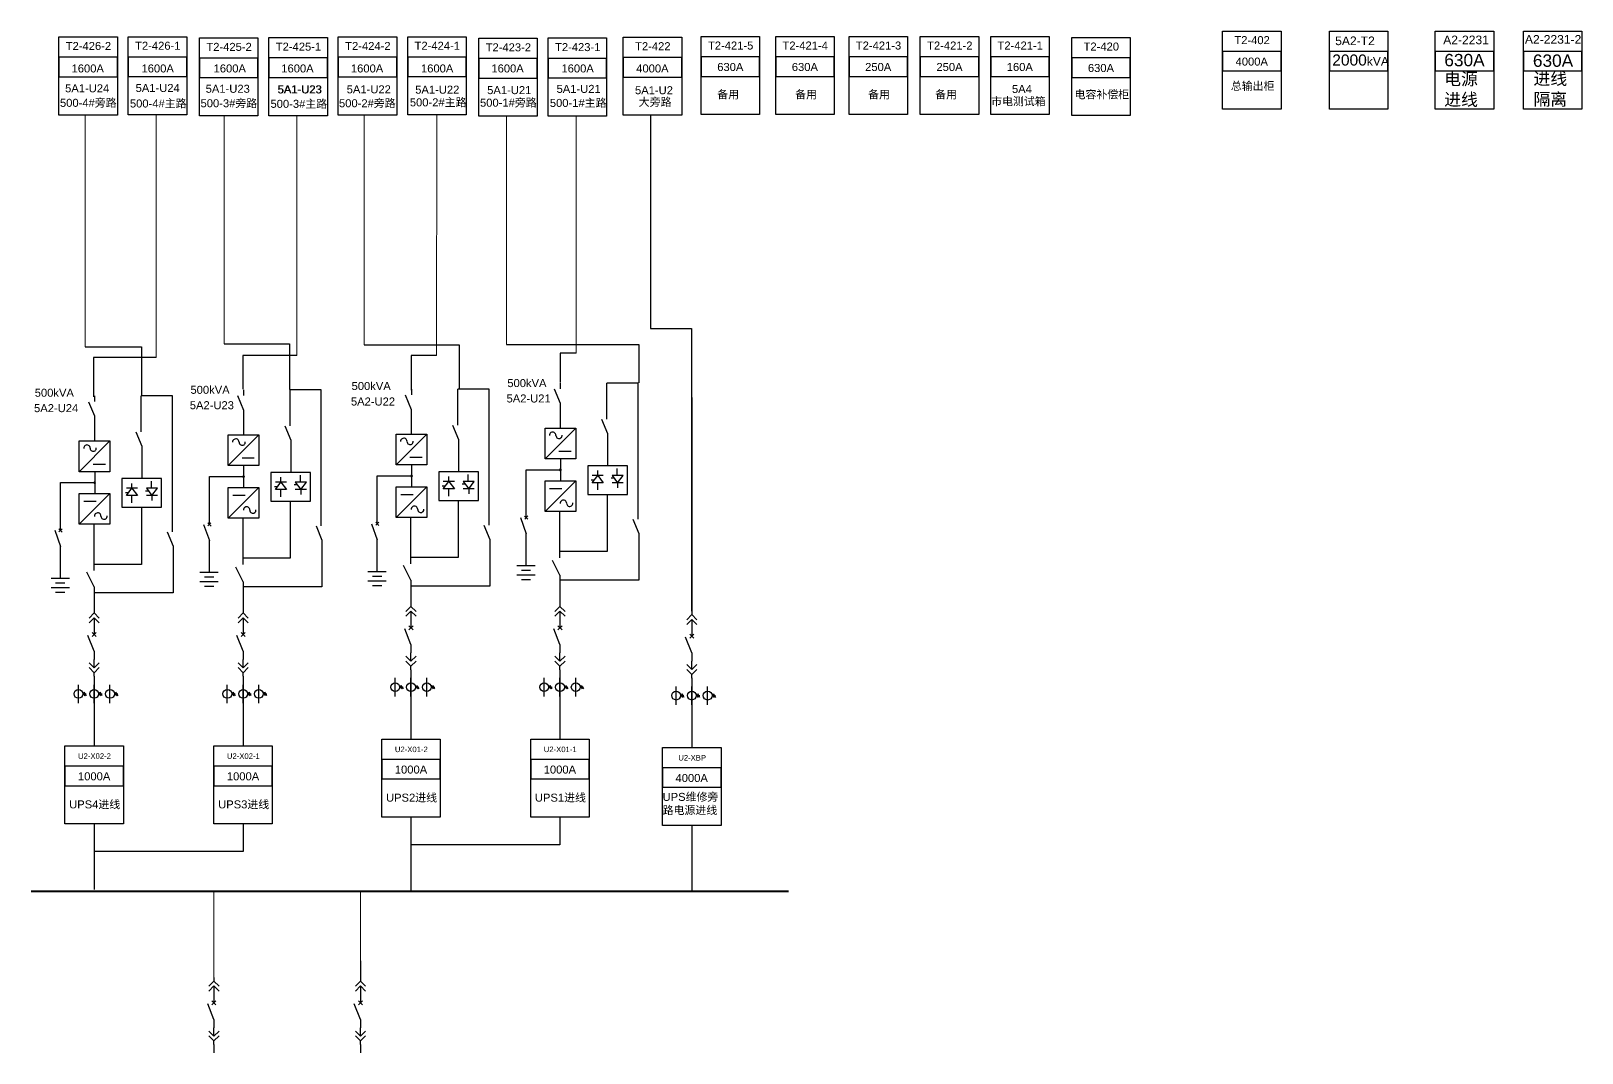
# Model space of a CAD drawing. Header units: millimetres. Extents: x -3460 to -460, y 6070 to 9130.
# Drawn here: x -2091.5 to -1953.3, y 6316.6 to 6407.6 of the extents above; entities that cross this region are included whole.
import ezdxf
from ezdxf.enums import TextEntityAlignment as Align

# ---------------------------------------------------------------- set-up
doc = ezdxf.new("R2010")
doc.units = ezdxf.units.MM
doc.header["$LTSCALE"] = 1000
doc.header["$MEASUREMENT"] = 0
doc.styles.get("Standard").update_dxf_attribs({"font": 'arial.ttf'})

# ---------------------------------------------------------------- blocks, each defined once
blk = doc.blocks.new('DYDQAA03')
at = {"color": 0}
for points in [[(0, 0), (0, -1.5)], [(-2.12, -3.62), (0, -1.5)], [(-2.12, -5.62), (0, -3.5)], [(2.12, -3.62), (0, -1.5)], [(2.12, -5.62), (0, -3.5)], [(0, -3.5), (0, -7)]]:
    blk.add_lwpolyline(points, dxfattribs=at)
blk = doc.blocks.new('DYDQAA09')
at = {"color": 0}
blk.add_lwpolyline([(0, 0), (0, -3.5)], dxfattribs=at)
blk.add_lwpolyline([(0, 0), (0, -3.5)], dxfattribs=at)
blk.add_lwpolyline([(0, 0), (0, -3.5)], dxfattribs=at)
blk.add_lwpolyline([(0, 0), (0, -3.5)], dxfattribs=at)
blk.add_lwpolyline([(0, 0), (0, -3.5)], dxfattribs=at)
blk.add_lwpolyline([(0, 0), (0, -3.5)], dxfattribs=at)
blk.add_lwpolyline([(0, 0), (0, -3.5)], dxfattribs=at)
blk.add_lwpolyline([(0, 0), (0, -3.5)], dxfattribs=at)
blk.add_lwpolyline([(0, 0), (0, -3.5)], dxfattribs=at)
blk = doc.blocks.new('DYDQ0201')
at = {"color": 0}
for points in [[(0.86, -0.86), (-0.86, 0.86)], [(-0.86, -0.86), (0.86, 0.86)], [(0, -7), (-2.61, -0.37)]]:
    blk.add_lwpolyline(points, dxfattribs=at)
blk = doc.blocks.new('DYDQAA04')
at = {"color": 0}
for points in [[(0, -3.5), (0, 0)], [(-2.12, -1.38), (0, -3.5)], [(-2.12, -3.38), (0, -5.5)], [(2.12, -1.38), (0, -3.5)], [(2.12, -3.38), (0, -5.5)], [(0, -7), (0, -5.5)]]:
    blk.add_lwpolyline(points, dxfattribs=at)
blk = doc.blocks.new('A$C03DD39B5')
for p, q in [((417, 475), (283, 392)), ((417, 422), (283, 339)), ((350, 333), (350, 467))]:
    blk.add_line(p, q)
blk.add_lwpolyline([(700, 167), (0, 167)])
blk.add_circle((350, 167), 167)
blk = doc.blocks.new('DYDQAA05')
at = {"color": 0}
blk.add_lwpolyline([(0, 0), (0, -7)], dxfattribs=at)

msp = doc.modelspace()

# ---------------------------------------------------------------- linework, layer by layer
at = {"color": 73, "lineweight": 13, "ltscale": 0.02468, "true_color": 0x92d050}
for p, q in [((-2086.65, 6379.44, 7629.92), (-2086.65, 6400.08, 120.78)), ((-2074.28, 6379.7, 7629.92), (-2074.28, 6400.01, 120.78)), ((-2061.81, 6379.62, 7629.92), (-2061.81, 6400.08, 120.78)), ((-2049.14, 6379.65, 7629.92), (-2049.14, 6399.97, 120.78))]:
    msp.add_line(p, q, dxfattribs=at)
at = {"color": 6, "lineweight": 13, "ltscale": 0.02468, "true_color": 0xff00ff}
for p, q in [((-2080.34, 6378.48, 7629.92), (-2080.34, 6400.1, 812.42)), ((-2067.8, 6378.68, 7629.92), (-2067.8, 6400.02, 812.42)), ((-2055.36, 6378.67, 7629.92), (-2055.33, 6400.1, 812.42)), ((-2042.93, 6378.86, 7629.92), (-2042.93, 6399.98, 812.42))]:
    msp.add_line(p, q, dxfattribs=at)
at = {"color": 5, "lineweight": 30}
for p, q in [((-2036.31, 6400.07, 7629.92), (-2036.31, 6381.07, 7629.92)), ((-2036.31, 6381.07, 7629.92), (-2032.65, 6381.07, 7629.92)), ((-2032.65, 6381.07, 7629.92), (-2032.65, 6374.71, 7629.92))]:
    msp.add_line(p, q, dxfattribs=at)
at = {"color": 3}
for p, q in [((-2086.65, 6379.44, 7629.92), (-2081.64, 6379.44, 7629.92)), ((-2081.64, 6379.44, 7629.92), (-2081.64, 6375.13, 7629.92)), ((-2074.28, 6379.7, 7629.92), (-2068.47, 6379.7, 7629.92)), ((-2068.47, 6379.7, 7629.92), (-2068.47, 6375.65, 7629.92)), ((-2061.81, 6379.62, 7629.92), (-2053.35, 6379.62, 7629.92)), ((-2053.35, 6379.62, 7629.92), (-2053.35, 6375.63, 7629.92)), ((-2049.14, 6379.65, 7629.92), (-2037.34, 6379.65, 7629.92)), ((-2037.34, 6379.65, 7629.92), (-2037.34, 6376.23, 7629.92)), ((-2037.41, 6364.09, -704.02), (-2037.41, 6376.21, -704.02)), ((-2078.89, 6362.95, -704.02), (-2078.89, 6375.08, -704.02)), ((-2065.63, 6363.49, -704.02), (-2065.63, 6375.62, -704.02)), ((-2050.68, 6363.55, -704.02), (-2050.68, 6375.68, -704.02)), ((-2081.65, 6365.15, -704.02), (-2081.65, 6361.69, -704.02)), ((-2068.39, 6365.69, -704.02), (-2068.39, 6362.23, -704.02)), ((-2060.65, 6363.69, -704.02), (-2060.65, 6365.15, -704.02)), ((-2053.43, 6365.75, -704.02), (-2053.43, 6362.29, -704.02)), ((-2047.38, 6364.23, -704.02), (-2047.38, 6365.69, -704.02)), ((-2040.17, 6366.28, -704.02), (-2040.17, 6362.82, -704.02)), ((-2088.87, 6363.1, -704.02), (-2088.87, 6364.56, -704.02)), ((-2075.44, 6363.48, -704.02), (-2075.74, 6363.77, -704.02)), ((-2075.46, 6363.78, -704.02), (-2075.73, 6363.5, -704.02)), ((-2075.6, 6363.63, -704.02), (-2075.6, 6365.09, -704.02)), ((-2072.59, 6360.06, -704.02), (-2072.59, 6364.18, -704.02)), ((-2060.49, 6363.54, -704.02), (-2060.78, 6363.83, -704.02)), ((-2060.51, 6363.84, -704.02), (-2060.77, 6363.56, -704.02)), ((-2057.64, 6360.12, -704.02), (-2057.64, 6364.24, -704.02)), ((-2047.89, 6364.23, -704.02), (-2047.38, 6362.8, -704.02)), ((-2047.22, 6364.08, -704.02), (-2047.52, 6364.36, -704.02)), ((-2047.24, 6364.38, -704.02), (-2047.51, 6364.1, -704.02)), ((-2044.37, 6360.66, -704.02), (-2044.37, 6364.77, -704.02)), ((-2037.88, 6364.1, -704.02), (-2037.35, 6362.82, -704.02)), ((-2089.37, 6363.1, -704.02), (-2088.87, 6361.66, -704.02)), ((-2088.71, 6362.94, -704.02), (-2089, 6363.23, -704.02)), ((-2088.72, 6363.24, -704.02), (-2088.99, 6362.97, -704.02)), ((-2085.86, 6359.52, -704.02), (-2085.86, 6363.64, -704.02)), ((-2079.36, 6362.97, -704.02), (-2078.83, 6361.69, -704.02)), ((-2076.11, 6363.63, -704.02), (-2075.6, 6362.2, -704.02)), ((-2066.1, 6363.5, -704.02), (-2065.57, 6362.23, -704.02)), ((-2061.15, 6363.69, -704.02), (-2060.65, 6362.26, -704.02)), ((-2051.15, 6363.56, -704.02), (-2050.61, 6362.29, -704.02)), ((-2047.38, 6359.93, -704.02), (-2047.38, 6362.8, -704.02)), ((-2037.35, 6362.82, -704.02), (-2037.35, 6358.67, -704.02)), ((-2088.87, 6358.8, -704.02), (-2088.87, 6361.66, -704.02)), ((-2078.83, 6361.69, -704.02), (-2078.83, 6357.53, -704.02)), ((-2075.6, 6359.33, -704.02), (-2075.6, 6362.2, -704.02)), ((-2065.57, 6362.23, -704.02), (-2065.57, 6358.07, -704.02)), ((-2060.65, 6359.39, -704.02), (-2060.65, 6362.26, -704.02)), ((-2050.61, 6362.29, -704.02), (-2050.61, 6358.13, -704.02)), ((-2072.59, 6358.5, -704.02), (-2073.25, 6359.81, -704.02)), ((-2057.64, 6358.67, -704.02), (-2058.3, 6359.98, -704.02)), ((-2044.37, 6359.1, -704.02), (-2045.04, 6360.41, -704.02)), ((-2085.86, 6358.07, -704.02), (-2086.52, 6359.38, -704.02)), ((-2072.59, 6358.5, -704.02), (-2072.59, 6356.06, -704.02)), ((-2057.64, 6358.67, -704.02), (-2057.64, 6356.65, -704.02)), ((-2044.37, 6359.1, -704.02), (-2044.37, 6356.65, -704.02)), ((-2037.35, 6358.67, -704.02), (-2044.37, 6358.67, -704.02)), ((-2085.86, 6358.07, -704.02), (-2085.86, 6356.06, -704.02)), ((-2078.83, 6357.53, -704.02), (-2085.86, 6357.53, -704.02)), ((-2065.57, 6358.07, -704.02), (-2072.59, 6358.07, -704.02)), ((-2050.61, 6358.13, -704.02), (-2057.64, 6358.13, -704.02))]:
    msp.add_line(p, q, dxfattribs=at)
at = {"color": 6}
for p, q in [((-2080.34, 6378.48, 7629.92), (-2085.91, 6378.48, 7629.92)), ((-2085.91, 6378.48, 7629.92), (-2085.91, 6375, 7629.92)), ((-2067.8, 6378.68, 7629.92), (-2072.62, 6378.68, 7629.92)), ((-2072.62, 6378.68, 7629.92), (-2072.62, 6375.67, 7629.92)), ((-2055.36, 6378.67, 7629.92), (-2057.61, 6378.67, 7629.92)), ((-2057.61, 6378.67, 7629.92), (-2057.61, 6375.58, 7629.92)), ((-2042.93, 6378.86, 7629.92), (-2044.36, 6378.86, 7629.92)), ((-2044.36, 6378.86, 7629.92), (-2044.36, 6376.27, 7629.92))]:
    msp.add_line(p, q, dxfattribs=at)
at = {"color": 3, "lineweight": -2}
for p, q in [((-2044.32, 6375.69, -704.02), (-2044.32, 6376.21, -704.02)), ((-2037.41, 6376.21, -704.02), (-2040.2, 6376.21, -704.02)), ((-2040.2, 6372.99, -704.02), (-2040.2, 6376.21, -704.02)), ((-2037.41, 6376.21, -704.02), (-2040.2, 6376.21, -704.02)), ((-2085.8, 6374.56, -704.02), (-2085.8, 6375.08, -704.02)), ((-2078.89, 6375.08, -704.02), (-2081.68, 6375.08, -704.02)), ((-2081.68, 6371.86, -704.02), (-2081.68, 6375.08, -704.02)), ((-2078.89, 6375.08, -704.02), (-2081.68, 6375.08, -704.02)), ((-2073.1, 6375.09, -704.02), (-2072.57, 6373.81, -704.02)), ((-2072.53, 6375.09, -704.02), (-2072.53, 6375.62, -704.02)), ((-2065.63, 6375.62, -704.02), (-2068.41, 6375.62, -704.02)), ((-2068.41, 6372.4, -704.02), (-2068.41, 6375.62, -704.02)), ((-2065.63, 6375.62, -704.02), (-2068.41, 6375.62, -704.02)), ((-2058.15, 6375.15, -704.02), (-2057.62, 6373.87, -704.02)), ((-2057.58, 6375.15, -704.02), (-2057.58, 6375.68, -704.02)), ((-2050.68, 6375.68, -704.02), (-2053.46, 6375.68, -704.02)), ((-2053.46, 6372.46, -704.02), (-2053.46, 6375.68, -704.02)), ((-2050.68, 6375.68, -704.02), (-2053.46, 6375.68, -704.02)), ((-2044.88, 6375.69, -704.02), (-2044.35, 6374.41, -704.02)), ((-2086.37, 6374.55, -704.02), (-2085.83, 6373.28, -704.02)), ((-2072.57, 6373.81, -704.02), (-2072.57, 6371.63, -704.02)), ((-2057.62, 6373.87, -704.02), (-2057.62, 6371.69, -704.02)), ((-2044.35, 6374.41, -704.02), (-2044.35, 6372.23, -704.02)), ((-2085.83, 6373.28, -704.02), (-2085.83, 6371.09, -704.02)), ((-2068.88, 6372.41, -704.02), (-2068.35, 6371.13, -704.02)), ((-2053.93, 6372.47, -704.02), (-2053.4, 6371.19, -704.02)), ((-2042.97, 6372.19, -704.02), (-2045.7, 6369.46, -704.02)), ((-2045.7, 6372.19, -704.02), (-2042.97, 6372.19, -704.02)), ((-2045.7, 6369.46, -704.02), (-2045.7, 6372.19, -704.02)), ((-2042.97, 6372.19, -704.02), (-2042.97, 6369.46, -704.02)), ((-2040.67, 6373.01, -704.02), (-2040.13, 6371.73, -704.02)), ((-2084.45, 6371.06, -704.02), (-2087.18, 6368.32, -704.02)), ((-2087.18, 6371.06, -704.02), (-2084.45, 6371.06, -704.02)), ((-2087.18, 6368.32, -704.02), (-2087.18, 6371.06, -704.02)), ((-2084.45, 6371.06, -704.02), (-2084.45, 6368.32, -704.02)), ((-2082.15, 6371.87, -704.02), (-2081.61, 6370.6, -704.02)), ((-2071.19, 6371.59, -704.02), (-2073.92, 6368.86, -704.02)), ((-2073.92, 6371.59, -704.02), (-2071.19, 6371.59, -704.02)), ((-2073.92, 6368.86, -704.02), (-2073.92, 6371.59, -704.02)), ((-2071.19, 6371.59, -704.02), (-2071.19, 6368.86, -704.02)), ((-2068.35, 6371.13, -704.02), (-2068.35, 6368.25, -704.02)), ((-2056.23, 6371.65, -704.02), (-2058.96, 6368.92, -704.02)), ((-2058.96, 6371.65, -704.02), (-2056.23, 6371.65, -704.02)), ((-2058.96, 6368.92, -704.02), (-2058.96, 6371.65, -704.02)), ((-2056.23, 6371.65, -704.02), (-2056.23, 6368.92, -704.02)), ((-2053.4, 6371.19, -704.02), (-2053.4, 6368.31, -704.02)), ((-2040.13, 6371.73, -704.02), (-2040.13, 6368.85, -704.02)), ((-2081.61, 6370.6, -704.02), (-2081.61, 6367.72, -704.02)), ((-2072.69, 6369.54, -704.02), (-2071.6, 6369.54, -704.02)), ((-2057.73, 6369.6, -704.02), (-2056.64, 6369.6, -704.02)), ((-2042.97, 6369.46, -704.02), (-2045.7, 6369.46, -704.02)), ((-2044.47, 6370.14, -704.02), (-2043.38, 6370.14, -704.02)), ((-2044.33, 6369.47, -704.02), (-2044.33, 6367.54, -704.02)), ((-2084.45, 6368.32, -704.02), (-2087.18, 6368.32, -704.02)), ((-2085.95, 6369, -704.02), (-2084.86, 6369, -704.02)), ((-2085.81, 6368.34, -704.02), (-2085.81, 6366.41, -704.02)), ((-2075.6, 6367.89, -704.02), (-2072.55, 6367.89, -704.02)), ((-2075.6, 6365.09, -704.02), (-2075.6, 6367.89, -704.02)), ((-2071.19, 6368.86, -704.02), (-2073.92, 6368.86, -704.02)), ((-2072.55, 6368.87, -704.02), (-2072.55, 6366.95, -704.02)), ((-2068.35, 6368.25, -704.02), (-2070.12, 6368.25, -704.02)), ((-2070.12, 6368.25, -704.02), (-2070.12, 6365.69, -704.02)), ((-2066.59, 6368.25, -704.02), (-2068.35, 6368.25, -704.02)), ((-2067.49, 6367.4, -704.02), (-2067.49, 6368.01, -704.02)), ((-2066.59, 6365.69, -704.02), (-2066.59, 6368.25, -704.02)), ((-2060.65, 6367.95, -704.02), (-2057.59, 6367.95, -704.02)), ((-2060.65, 6365.15, -704.02), (-2060.65, 6367.95, -704.02)), ((-2060.65, 6365.15, -704.02), (-2060.65, 6367.92, -704.02)), ((-2056.23, 6368.92, -704.02), (-2058.96, 6368.92, -704.02)), ((-2057.59, 6368.93, -704.02), (-2057.59, 6367.01, -704.02)), ((-2053.4, 6368.31, -704.02), (-2055.16, 6368.31, -704.02)), ((-2055.16, 6368.31, -704.02), (-2055.16, 6365.75, -704.02)), ((-2054.27, 6367.44, -704.02), (-2054.27, 6367.88, -704.02)), ((-2051.63, 6368.31, -704.02), (-2053.4, 6368.31, -704.02)), ((-2052.54, 6367.46, -704.02), (-2052.54, 6368.07, -704.02)), ((-2051.63, 6365.75, -704.02), (-2051.63, 6368.31, -704.02)), ((-2047.38, 6368.49, -704.02), (-2044.33, 6368.49, -704.02)), ((-2047.38, 6365.69, -704.02), (-2047.38, 6368.49, -704.02)), ((-2047.38, 6365.69, -704.02), (-2047.38, 6368.46, -704.02)), ((-2040.13, 6368.85, -704.02), (-2041.9, 6368.85, -704.02)), ((-2041.9, 6368.85, -704.02), (-2041.9, 6366.28, -704.02)), ((-2040.51, 6367.98, -704.02), (-2041.5, 6367.98, -704.02)), ((-2041.5, 6367.32, -704.02), (-2041, 6367.98, -704.02)), ((-2041, 6367.98, -704.02), (-2041, 6368.42, -704.02)), ((-2041, 6367.98, -704.02), (-2040.51, 6367.32, -704.02)), ((-2038.37, 6368.85, -704.02), (-2040.13, 6368.85, -704.02)), ((-2038.75, 6367.98, -704.02), (-2039.73, 6367.98, -704.02)), ((-2039.73, 6367.98, -704.02), (-2039.24, 6367.32, -704.02)), ((-2039.28, 6367.99, -704.02), (-2039.28, 6368.61, -704.02)), ((-2039.24, 6367.32, -704.02), (-2038.75, 6367.98, -704.02)), ((-2038.37, 6366.28, -704.02), (-2038.37, 6368.85, -704.02)), ((-2088.87, 6367.35, -704.02), (-2085.81, 6367.35, -704.02)), ((-2088.87, 6364.56, -704.02), (-2088.87, 6367.35, -704.02)), ((-2088.87, 6364.56, -704.02), (-2088.87, 6367.32, -704.02)), ((-2081.61, 6367.72, -704.02), (-2083.38, 6367.72, -704.02)), ((-2083.38, 6367.72, -704.02), (-2083.38, 6365.15, -704.02)), ((-2081.99, 6366.84, -704.02), (-2082.98, 6366.84, -704.02)), ((-2082.98, 6366.19, -704.02), (-2082.49, 6366.84, -704.02)), ((-2082.49, 6366.85, -704.02), (-2082.49, 6367.28, -704.02)), ((-2082.49, 6366.84, -704.02), (-2081.99, 6366.19, -704.02)), ((-2079.85, 6367.72, -704.02), (-2081.61, 6367.72, -704.02)), ((-2081.04, 6366.6, -704.02), (-2081.3, 6366.6, -704.02)), ((-2080.23, 6366.84, -704.02), (-2081.21, 6366.84, -704.02)), ((-2081.21, 6366.84, -704.02), (-2080.72, 6366.19, -704.02)), ((-2080.76, 6366.86, -704.02), (-2080.76, 6367.47, -704.02)), ((-2080.72, 6366.19, -704.02), (-2080.23, 6366.84, -704.02)), ((-2079.85, 6365.15, -704.02), (-2079.85, 6367.72, -704.02)), ((-2075.6, 6365.09, -704.02), (-2075.6, 6367.86, -704.02)), ((-2073.92, 6366.91, -704.02), (-2071.19, 6366.91, -704.02)), ((-2071.19, 6366.91, -704.02), (-2073.92, 6364.18, -704.02)), ((-2073.92, 6364.18, -704.02), (-2073.92, 6366.91, -704.02)), ((-2071.19, 6366.91, -704.02), (-2071.19, 6364.18, -704.02)), ((-2069.54, 6366.97, -704.02), (-2069.8, 6366.97, -704.02)), ((-2068.73, 6367.38, -704.02), (-2069.72, 6367.38, -704.02)), ((-2069.72, 6366.72, -704.02), (-2069.22, 6367.38, -704.02)), ((-2068.73, 6366.72, -704.02), (-2069.72, 6366.72, -704.02)), ((-2069.26, 6366.71, -704.02), (-2069.26, 6366.09, -704.02)), ((-2069.22, 6367.38, -704.02), (-2069.22, 6367.82, -704.02)), ((-2069.22, 6367.38, -704.02), (-2068.73, 6366.72, -704.02)), ((-2067.78, 6367.14, -704.02), (-2068.04, 6367.14, -704.02)), ((-2066.96, 6367.38, -704.02), (-2067.95, 6367.38, -704.02)), ((-2067.95, 6367.38, -704.02), (-2067.46, 6366.72, -704.02)), ((-2066.96, 6366.72, -704.02), (-2067.95, 6366.72, -704.02)), ((-2067.46, 6366.72, -704.02), (-2066.96, 6367.38, -704.02)), ((-2067.46, 6366.72, -704.02), (-2067.46, 6366.28, -704.02)), ((-2058.96, 6366.97, -704.02), (-2056.23, 6366.97, -704.02)), ((-2056.23, 6366.97, -704.02), (-2058.96, 6364.24, -704.02)), ((-2058.96, 6364.24, -704.02), (-2058.96, 6366.97, -704.02)), ((-2056.23, 6366.97, -704.02), (-2056.23, 6364.24, -704.02)), ((-2054.59, 6367.03, -704.02), (-2054.85, 6367.03, -704.02)), ((-2053.77, 6367.44, -704.02), (-2054.76, 6367.44, -704.02)), ((-2054.76, 6366.78, -704.02), (-2054.27, 6367.44, -704.02)), ((-2053.77, 6366.78, -704.02), (-2054.76, 6366.78, -704.02)), ((-2054.3, 6366.77, -704.02), (-2054.3, 6366.15, -704.02)), ((-2054.27, 6367.44, -704.02), (-2053.77, 6366.78, -704.02)), ((-2052.82, 6367.2, -704.02), (-2053.08, 6367.2, -704.02)), ((-2052.01, 6367.44, -704.02), (-2052.99, 6367.44, -704.02)), ((-2052.99, 6367.44, -704.02), (-2052.5, 6366.78, -704.02)), ((-2052.01, 6366.78, -704.02), (-2052.99, 6366.78, -704.02)), ((-2052.5, 6366.78, -704.02), (-2052.01, 6367.44, -704.02)), ((-2052.5, 6366.78, -704.02), (-2052.5, 6366.34, -704.02)), ((-2045.7, 6367.51, -704.02), (-2042.97, 6367.51, -704.02)), ((-2042.97, 6367.51, -704.02), (-2045.7, 6364.77, -704.02)), ((-2045.7, 6364.77, -704.02), (-2045.7, 6367.51, -704.02)), ((-2045.29, 6366.82, -704.02), (-2044.2, 6366.82, -704.02)), ((-2042.97, 6367.51, -704.02), (-2042.97, 6364.77, -704.02)), ((-2041.32, 6367.56, -704.02), (-2041.58, 6367.56, -704.02)), ((-2040.51, 6367.32, -704.02), (-2041.5, 6367.32, -704.02)), ((-2041.04, 6367.31, -704.02), (-2041.04, 6366.69, -704.02)), ((-2039.56, 6367.74, -704.02), (-2039.82, 6367.74, -704.02)), ((-2038.75, 6367.32, -704.02), (-2039.73, 6367.32, -704.02)), ((-2039.24, 6367.32, -704.02), (-2039.24, 6366.88, -704.02)), ((-2087.18, 6366.37, -704.02), (-2084.45, 6366.37, -704.02)), ((-2084.45, 6366.37, -704.02), (-2087.18, 6363.64, -704.02)), ((-2087.18, 6363.64, -704.02), (-2087.18, 6366.37, -704.02)), ((-2086.77, 6365.69, -704.02), (-2085.68, 6365.69, -704.02)), ((-2084.45, 6366.37, -704.02), (-2084.45, 6363.64, -704.02)), ((-2083.38, 6365.15, -704.02), (-2081.61, 6365.15, -704.02)), ((-2082.8, 6366.43, -704.02), (-2083.06, 6366.43, -704.02)), ((-2081.99, 6366.19, -704.02), (-2082.98, 6366.19, -704.02)), ((-2082.52, 6366.17, -704.02), (-2082.52, 6365.56, -704.02)), ((-2081.61, 6365.15, -704.02), (-2079.85, 6365.15, -704.02)), ((-2080.23, 6366.19, -704.02), (-2081.21, 6366.19, -704.02)), ((-2080.72, 6366.18, -704.02), (-2080.72, 6365.75, -704.02)), ((-2073.51, 6366.23, -704.02), (-2072.42, 6366.23, -704.02)), ((-2070.12, 6365.69, -704.02), (-2068.35, 6365.69, -704.02)), ((-2068.35, 6365.69, -704.02), (-2066.59, 6365.69, -704.02)), ((-2058.55, 6366.29, -704.02), (-2057.46, 6366.29, -704.02)), ((-2055.16, 6365.75, -704.02), (-2053.4, 6365.75, -704.02)), ((-2053.4, 6365.75, -704.02), (-2051.63, 6365.75, -704.02)), ((-2041.9, 6366.28, -704.02), (-2040.13, 6366.28, -704.02)), ((-2040.13, 6366.28, -704.02), (-2038.37, 6366.28, -704.02)), ((-2071.19, 6364.18, -704.02), (-2073.92, 6364.18, -704.02)), ((-2056.23, 6364.24, -704.02), (-2058.96, 6364.24, -704.02)), ((-2042.97, 6364.77, -704.02), (-2045.7, 6364.77, -704.02)), ((-2084.45, 6363.64, -704.02), (-2087.18, 6363.64, -704.02))]:
    msp.add_line(p, q, dxfattribs=at)
at = {"color": 5, "lineweight": 35}
msp.add_line((-2032.63, 6374.93, -704.02), (-2032.63, 6355.91, -704.02), dxfattribs=at)
for p, q in [((-2085.86, 6349.31, 1497.21), (-2085.86, 6347.67, 1497.21)), ((-2072.59, 6349.31, 1497.21), (-2072.59, 6347.67, 1497.21)), ((-2057.64, 6349.9, 1497.21), (-2057.64, 6348.26, 1497.21)), ((-2044.37, 6349.9, 1497.21), (-2044.37, 6348.26, 1497.21)), ((-2032.63, 6349.16, 1497.21), (-2032.63, 6347.52, 1497.21)), ((-2085.86, 6347.67, 3698.43), (-2085.86, 6343.92, 1370.91)), ((-2072.59, 6347.67, 3698.43), (-2072.59, 6343.92, 1339.42)), ((-2057.64, 6348.26, 3698.43), (-2057.64, 6344.51, 1370.91)), ((-2044.37, 6348.26, 3698.43), (-2044.37, 6344.51, 1339.42)), ((-2032.63, 6347.52, 3698.43), (-2032.63, 6343.77, 1338.4)), ((-2057.64, 6337.56, 1370.91), (-2057.64, 6330.96, 1370.91)), ((-2044.37, 6337.56, 1370.91), (-2044.37, 6335.09, 1370.91)), ((-2085.86, 6336.96, 1370.91), (-2085.86, 6331.11, 1370.91)), ((-2072.59, 6336.96, 1370.91), (-2072.59, 6334.49, 1370.91)), ((-2032.63, 6336.81, 1370.91), (-2032.63, 6330.96, 1370.91)), ((-2044.37, 6335.09, 1370.91), (-2057.64, 6335.09, 1370.91)), ((-2072.59, 6334.49, 1370.91), (-2085.86, 6334.49, 1370.91))]:
    msp.add_line(p, q)
at = {"color": 1, "lineweight": 40}
msp.add_line((-2091.48, 6330.96, 961.94), (-2024.03, 6330.96, 961.94), dxfattribs=at)
at = {"color": 0, "lineweight": 20}
for p, q in [((-2075.19, 6323.27, -1679.35), (-2075.19, 6330.96, 961.94)), ((-2062.14, 6324.76, -1679.35), (-2062.14, 6330.96, 961.94))]:
    msp.add_line(p, q, dxfattribs=at)
for points, elevation in [([(-2089, 6407.04), (-2083.79, 6407.04), (-2083.79, 6400.08), (-2089, 6400.08)], 120.78), ([(-2082.82, 6407.05), (-2077.61, 6407.05), (-2077.61, 6400.1), (-2082.82, 6400.1)], 812.42), ([(-2076.47, 6406.96), (-2071.27, 6406.96), (-2071.27, 6400.01), (-2076.47, 6400.01)], 120.78), ([(-2070.29, 6406.98), (-2065.08, 6406.98), (-2065.08, 6400.02), (-2070.29, 6400.02)], 812.42), ([(-2064.12, 6407.04), (-2058.91, 6407.04), (-2058.91, 6400.08), (-2064.12, 6400.08)], 120.78), ([(-2057.93, 6407.05), (-2052.72, 6407.05), (-2052.72, 6400.1), (-2057.93, 6400.1)], 812.42), ([(-2051.61, 6406.92), (-2046.4, 6406.92), (-2046.4, 6399.97), (-2051.61, 6399.97)], 120.78), ([(-2045.42, 6406.94), (-2040.22, 6406.94), (-2040.22, 6399.98), (-2045.42, 6399.98)], 812.42), ([(-2038.73, 6407.01), (-2033.52, 6407.01), (-2033.52, 6400.06), (-2038.73, 6400.06)], -384.28), ([(-2031.8, 6407.07), (-2026.59, 6407.07), (-2026.59, 6400.12), (-2031.8, 6400.12)], 120.78), ([(-2025.16, 6407.07), (-2019.95, 6407.07), (-2019.95, 6400.12), (-2025.16, 6400.12)], 120.78), ([(-2018.63, 6407.07), (-2013.42, 6407.07), (-2013.42, 6400.12), (-2018.63, 6400.12)], 120.78), ([(-2012.28, 6407.07), (-2007.07, 6407.07), (-2007.07, 6400.12), (-2012.28, 6400.12)], 120.78), ([(-2006.01, 6407.07), (-2000.8, 6407.07), (-2000.8, 6400.12), (-2006.01, 6400.12)], 120.78), ([(-1998.79, 6406.99), (-1993.58, 6406.99), (-1993.58, 6400.03), (-1998.79, 6400.03)], -20050.51), ([(-1985.36, 6407.56), (-1980.15, 6407.56), (-1980.15, 6400.6), (-1985.36, 6400.6)], -20742.16), ([(-1975.85, 6407.56), (-1970.64, 6407.56), (-1970.64, 6400.6), (-1975.85, 6400.6)], -20169.91), ([(-1966.42, 6407.56), (-1961.21, 6407.56), (-1961.21, 6400.6), (-1966.42, 6400.6)], -17158.01), ([(-1958.56, 6407.56), (-1953.35, 6407.56), (-1953.35, 6400.6), (-1958.56, 6400.6)], -18690.48), ([(-2089, 6403.49), (-2083.79, 6403.49), (-2083.79, 6405.22), (-2089, 6405.22)], 120.78), ([(-2082.82, 6403.5), (-2077.61, 6403.5), (-2077.61, 6405.24), (-2082.82, 6405.24)], 812.42), ([(-2064.12, 6403.49), (-2058.91, 6403.49), (-2058.91, 6405.22), (-2064.12, 6405.22)], 120.78), ([(-2057.93, 6403.5), (-2052.72, 6403.5), (-2052.72, 6405.24), (-2057.93, 6405.24)], 812.42), ([(-2038.73, 6403.46), (-2033.52, 6403.46), (-2033.52, 6405.2), (-2038.73, 6405.2)], -384.28), ([(-2031.8, 6403.52), (-2026.59, 6403.52), (-2026.59, 6405.26), (-2031.8, 6405.26)], 120.78), ([(-2025.16, 6403.52), (-2019.95, 6403.52), (-2019.95, 6405.26), (-2025.16, 6405.26)], 120.78), ([(-2018.63, 6403.52), (-2013.42, 6403.52), (-2013.42, 6405.26), (-2018.63, 6405.26)], 120.78), ([(-2012.28, 6403.52), (-2007.07, 6403.52), (-2007.07, 6405.26), (-2012.28, 6405.26)], 120.78), ([(-2006.01, 6403.52), (-2000.8, 6403.52), (-2000.8, 6405.26), (-2006.01, 6405.26)], 120.78), ([(-1985.36, 6404), (-1980.15, 6404), (-1980.15, 6405.74), (-1985.36, 6405.74)], -20742.16), ([(-1975.85, 6404), (-1970.64, 6404), (-1970.64, 6405.74), (-1975.85, 6405.74)], -20169.91), ([(-1966.42, 6404), (-1961.21, 6404), (-1961.21, 6405.74), (-1966.42, 6405.74)], -17158.01), ([(-1958.56, 6404), (-1953.35, 6404), (-1953.35, 6405.74), (-1958.56, 6405.74)], -18690.48), ([(-2076.47, 6403.41), (-2071.27, 6403.41), (-2071.27, 6405.14), (-2076.47, 6405.14)], 120.78), ([(-2070.29, 6403.42), (-2065.08, 6403.42), (-2065.08, 6405.16), (-2070.29, 6405.16)], 812.42), ([(-2051.61, 6403.37), (-2046.4, 6403.37), (-2046.4, 6405.1), (-2051.61, 6405.1)], 120.78), ([(-2045.42, 6403.38), (-2040.22, 6403.38), (-2040.22, 6405.12), (-2045.42, 6405.12)], 812.42), ([(-1998.79, 6403.43), (-1993.58, 6403.43), (-1993.58, 6405.17), (-1998.79, 6405.17)], -20050.51), ([(-2060.24, 6344.51), (-2055.03, 6344.51), (-2055.03, 6337.56), (-2060.24, 6337.56)], 1370.91), ([(-2046.98, 6344.51), (-2041.77, 6344.51), (-2041.77, 6337.56), (-2046.98, 6337.56)], 1339.42), ([(-2088.46, 6343.92), (-2083.25, 6343.92), (-2083.25, 6336.96), (-2088.46, 6336.96)], 1370.91), ([(-2075.2, 6343.92), (-2069.99, 6343.92), (-2069.99, 6336.96), (-2075.2, 6336.96)], 1339.42), ([(-2035.23, 6343.77), (-2030.02, 6343.77), (-2030.02, 6336.81), (-2035.23, 6336.81)], 1338.4), ([(-2088.46, 6340.36), (-2083.25, 6340.36), (-2083.25, 6342.1), (-2088.46, 6342.1)], 1370.91), ([(-2075.2, 6340.36), (-2069.99, 6340.36), (-2069.99, 6342.1), (-2075.2, 6342.1)], 1339.42), ([(-2060.24, 6340.96), (-2055.03, 6340.96), (-2055.03, 6342.7), (-2060.24, 6342.7)], 1370.91), ([(-2046.98, 6340.96), (-2041.77, 6340.96), (-2041.77, 6342.7), (-2046.98, 6342.7)], 1339.42), ([(-2035.23, 6340.22), (-2030.02, 6340.22), (-2030.02, 6341.95), (-2035.23, 6341.95)], 1338.4)]:
    msp.add_lwpolyline(points, close=True, dxfattribs=dict(elevation=elevation))
at = {"color": 3, "elevation": -704.02}
for points in [[(-2040.17, 6362.82), (-2040.17, 6361.21), (-2044.37, 6361.21)], [(-2081.65, 6361.69), (-2081.65, 6360.07), (-2085.86, 6360.07)], [(-2068.39, 6362.23), (-2068.39, 6360.61), (-2072.59, 6360.61)], [(-2053.43, 6362.29), (-2053.43, 6360.67), (-2057.64, 6360.67)], [(-2046.58, 6359.93), (-2048.22, 6359.93)], [(-2088.06, 6358.8), (-2089.7, 6358.8)], [(-2088.47, 6358.39), (-2089.29, 6358.39)], [(-2074.8, 6359.33), (-2076.44, 6359.33)], [(-2074.8, 6358.51), (-2076.44, 6358.51)], [(-2075.21, 6358.92), (-2076.03, 6358.92)], [(-2059.84, 6359.39), (-2061.48, 6359.39)], [(-2059.84, 6358.57), (-2061.48, 6358.57)], [(-2060.25, 6358.98), (-2061.07, 6358.98)], [(-2046.58, 6359.11), (-2048.22, 6359.11)], [(-2046.99, 6359.52), (-2047.81, 6359.52)], [(-2046.99, 6358.7), (-2047.81, 6358.7)], [(-2088.06, 6357.98), (-2089.7, 6357.98)], [(-2088.47, 6357.57), (-2089.29, 6357.57)], [(-2075.21, 6358.1), (-2076.03, 6358.1)], [(-2060.25, 6358.16), (-2061.07, 6358.16)]]:
    msp.add_lwpolyline(points, dxfattribs=at)
at = {"color": 3, "lineweight": -2}
for centre, radius, start, end in [((-2086.5, 6370.41, -704.02), 0.29, 0, 183.1262), ((-2073.24, 6370.95, -704.02), 0.29, 0, 183.1262), ((-2072.67, 6370.95, -704.02), 0.276, 180, 7.6852), ((-2058.28, 6371.01, -704.02), 0.29, 0, 183.1262), ((-2057.72, 6371.01, -704.02), 0.276, 180, 7.6852), ((-2045.02, 6371.55, -704.02), 0.29, 0, 183.1262), ((-2044.45, 6371.55, -704.02), 0.276, 180, 7.6852), ((-2085.94, 6370.41, -704.02), 0.276, 180, 7.6852), ((-2072.55, 6367.88, -704.02), 0.0769, 0, 180), ((-2072.55, 6367.88, -704.02), 0.0769, 180, 0), ((-2057.59, 6367.94, -704.02), 0.0769, 0, 180), ((-2057.59, 6367.94, -704.02), 0.0769, 180, 0), ((-2044.33, 6368.48, -704.02), 0.0769, 0, 180), ((-2044.33, 6368.48, -704.02), 0.0769, 180, 0), ((-2085.81, 6367.34, -704.02), 0.0769, 0, 180), ((-2085.81, 6367.34, -704.02), 0.0769, 180, 0), ((-2072.28, 6364.9, -704.02), 0.29, 0, 183.1262), ((-2057.33, 6364.96, -704.02), 0.29, 0, 183.1262), ((-2044.06, 6365.5, -704.02), 0.29, 0, 183.1262), ((-2043.5, 6365.5, -704.02), 0.276, 180, 7.6852), ((-2085.54, 6364.36, -704.02), 0.29, 0, 183.1262), ((-2084.98, 6364.36, -704.02), 0.276, 180, 7.6852), ((-2071.72, 6364.9, -704.02), 0.276, 180, 7.6852), ((-2056.76, 6364.96, -704.02), 0.276, 180, 7.6852)]:
    msp.add_arc(centre, radius, start, end, dxfattribs=at)

# ---------------------------------------------------------------- block references
at = {"xscale": 0.2128962921302706, "yscale": 0.2128962921302706, "zscale": 0.2128962921302706}
for name, p in [('DYDQAA03', (-2085.86, 6356.06, -704.02)), ('DYDQAA03', (-2072.59, 6356.06, -704.02)), ('DYDQAA03', (-2057.64, 6356.65, -704.02)), ('DYDQAA03', (-2044.37, 6356.65, -704.02)), ('DYDQAA03', (-2032.63, 6355.91, -704.02)), ('DYDQAA09', (-2085.86, 6354.57, -704.02)), ('DYDQAA09', (-2072.59, 6354.57, -704.02)), ('DYDQ0201', (-2057.64, 6354.42, -704.02)), ('DYDQAA09', (-2057.64, 6355.16, -704.02)), ('DYDQ0201', (-2044.37, 6354.42, -704.02)), ('DYDQAA09', (-2044.37, 6355.16, -704.02)), ('DYDQAA09', (-2032.63, 6354.42, -704.02)), ('DYDQ0201', (-2085.86, 6353.82, -704.02)), ('DYDQ0201', (-2072.59, 6353.82, -704.02)), ('DYDQAA09', (-2057.64, 6352.93, -704.02)), ('DYDQAA09', (-2044.37, 6352.93, -704.02)), ('DYDQ0201', (-2032.63, 6353.67, -704.02)), ('DYDQAA04', (-2085.86, 6351.59, -704.02)), ('DYDQAA09', (-2085.86, 6352.33, -704.02)), ('DYDQAA04', (-2072.59, 6351.59, -704.02)), ('DYDQAA09', (-2072.59, 6352.33, -704.02)), ('DYDQAA04', (-2057.64, 6352.18, -704.02)), ('DYDQAA04', (-2044.37, 6352.18, -704.02)), ('DYDQAA04', (-2032.63, 6351.44, -704.02)), ('DYDQAA09', (-2032.63, 6352.18, -704.02)), ('DYDQAA09', (-2085.86, 6350.1, -704.02)), ('DYDQAA09', (-2072.59, 6350.1, -704.02)), ('DYDQAA09', (-2057.64, 6350.69, -704.02)), ('DYDQAA09', (-2044.37, 6350.69, -704.02)), ('DYDQAA09', (-2032.63, 6349.95, -704.02)), ('DYDQAA03', (-2075.19, 6323.27, -1679.35)), ('DYDQAA03', (-2062.14, 6323.27, -1679.35)), ('DYDQ0201', (-2075.19, 6321.03, -1679.35)), ('DYDQAA09', (-2075.19, 6321.78, -1679.35)), ('DYDQ0201', (-2062.14, 6321.03, -1679.35)), ('DYDQAA09', (-2062.14, 6321.78, -1679.35)), ('DYDQAA09', (-2075.19, 6319.54, -1679.35)), ('DYDQAA09', (-2062.14, 6319.54, -1679.35)), ('DYDQAA04', (-2075.19, 6318.8, -1679.35)), ('DYDQAA04', (-2062.14, 6318.8, -1679.35)), ('DYDQAA09', (-2075.19, 6317.31, -1679.35)), ('DYDQAA09', (-2062.14, 6317.31, -1679.35))]:
    msp.add_blockref(name, p, dxfattribs=at)
at = {"linetype": 'Continuous', "xscale": 0.00233888397733859, "yscale": 0.00233888397733859, "zscale": 0.00233888397733859, "rotation": 270}
for p in [(-2059.43, 6349.95, 1497.21), (-2058.03, 6349.95, 1497.21), (-2056.62, 6349.95, 1497.21), (-2046.17, 6349.95, 1497.21), (-2044.76, 6349.95, 1497.21), (-2043.36, 6349.95, 1497.21), (-2087.65, 6349.35, 1497.21), (-2086.25, 6349.35, 1497.21), (-2084.84, 6349.35, 1497.21), (-2074.39, 6349.35, 1497.21), (-2072.98, 6349.35, 1497.21), (-2071.58, 6349.35, 1497.21), (-2034.42, 6349.2, 1497.21), (-2033.02, 6349.2, 1497.21), (-2031.61, 6349.2, 1497.21)]:
    msp.add_blockref('A$C03DD39B5', p, dxfattribs=at)
at = {"color": 0, "xscale": 0.2128962921302706, "yscale": 0.2128962921302706, "zscale": 0.2128962921302706}
msp.add_blockref('DYDQAA05', (-2062.14, 6324.76, -1679.35), dxfattribs=at)

# ---------------------------------------------------------------- texts
at = {"lineweight": 0}
for s, height, p in [('T2-426-2', 0.713, (-2086.37, 6405.87, -1262.5)), ('T2-426-1', 0.713, (-2080.19, 6405.89, -570.86)), ('T2-424-2', 0.713, (-2061.48, 6405.87, -1262.5)), ('T2-424-1', 0.713, (-2055.3, 6405.89, -570.86)), ('T2-422', 0.713, (-2036.1, 6405.85, -1767.56)), ('T2-421-5', 0.713, (-2029.17, 6405.91, -1262.5)), ('T2-421-4', 0.713, (-2022.53, 6405.91, -1262.5)), ('T2-421-3', 0.713, (-2016, 6405.91, -1262.5)), ('T2-421-2', 0.713, (-2009.65, 6405.91, -1262.5)), ('T2-421-1', 0.713, (-2003.38, 6405.91, -1262.5)), ('T2-402', 0.713, (-1982.73, 6406.39, -22125.44)), ('T2-425-2', 0.713, (-2073.84, 6405.79, -1262.5)), ('T2-425-1', 0.713, (-2067.66, 6405.81, -570.86)), ('T2-423-2', 0.713, (-2048.97, 6405.75, -1262.5)), ('T2-423-1', 0.713, (-2042.79, 6405.77, -570.86)), ('T2-420', 0.713, (-1996.16, 6405.82, -21433.8)), ('4000A', 0.713, (-1982.76, 6404.48, -22125.44)), ('1600A', 0.713, (-2086.43, 6403.87, -20615.81)), ('1600A', 0.713, (-2080.2, 6403.87, -20615.81)), ('1600A', 0.713, (-2073.78, 6403.87, -20615.81)), ('1600A', 0.713, (-2067.75, 6403.87, -20615.81)), ('1600A', 0.713, (-2061.55, 6403.87, -20615.81)), ('1600A', 0.713, (-2055.31, 6403.87, -20615.81)), ('1600A', 0.713, (-2049.04, 6403.87, -20615.81)), ('1600A', 0.713, (-2042.8, 6403.87, -20615.81)), ('4000A', 0.713, (-2036.14, 6403.87, -20615.81)), ('630A', 0.713, (-2029.2, 6404, -1262.5)), ('630A', 0.713, (-2022.56, 6404, -1262.5)), ('250A', 0.713, (-2016.03, 6404, -1262.5)), ('250A', 0.713, (-2009.68, 6404, -1262.5)), ('160A', 0.713, (-2003.42, 6404, -1262.5)), ('630A', 0.713, (-1996.19, 6403.91, -21433.8)), ('5A1-U24', 0.713, (-2086.48, 6402.1, 7629.92)), ('5A1-U24', 0.713, (-2080.2, 6402.13, 7629.92)), ('5A1-U23', 0.713, (-2073.96, 6402.06, 7629.92)), ('5A1-U23', 0.713, (-2067.57, 6402.01, 7629.92)), ('5A1-U23', 0.713, (-2067.53, 6402, 7629.92)), ('5A1-U22', 0.713, (-2061.4, 6402.01, 7629.92)), ('5A1-U22', 0.713, (-2055.3, 6401.98, 7629.92)), ('5A1-U21', 0.713, (-2048.89, 6401.94, 7629.92)), ('5A1-U21', 0.713, (-2042.71, 6402.05, 7629.92)), ('5A1-U2', 0.713, (-2036, 6401.93, -295.05)), ('5A4', 0.713, (-2003.23, 6402.04, -53.48)), ('总输出柜', 0.713, (-1982.68, 6402.31, -22125.44)), ('500-4#旁路', 0.713, (-2086.38, 6400.81, 7629.92)), ('500-4#主路', 0.713, (-2080.15, 6400.75, 7629.92)), ('500-3#旁路', 0.713, (-2073.86, 6400.77, 7629.92)), ('500-3#主路', 0.713, (-2067.63, 6400.72, 7629.92)), ('500-2#旁路', 0.713, (-2061.53, 6400.77, 7629.92)), ('500-2#主路', 0.713, (-2055.22, 6400.85, 7629.92)), ('500-1#旁路', 0.713, (-2048.97, 6400.82, 7629.92)), ('500-1#主路', 0.713, (-2042.75, 6400.8, 7629.92)), ('大旁路', 0.713, (-2035.9, 6400.88, -2496.27)), ('备用', 0.713, (-2029.39, 6401.55, -1262.5)), ('备用', 0.713, (-2022.45, 6401.55, -1262.5)), ('备用', 0.713, (-2015.95, 6401.55, -1262.5)), ('备用', 0.713, (-2009.98, 6401.55, -1262.5)), ('市电测试箱', 0.713, (-2003.54, 6400.94, -2254.7)), ('电容补偿柜', 0.713, (-1996.11, 6401.55, -21433.8)), ('U2-X02-2', 0.49, (-2085.83, 6342.75, -12.38)), ('U2-X02-1', 0.49, (-2072.57, 6342.75, -43.86)), ('U2-X01-2', 0.49, (-2057.61, 6343.35, -12.38)), ('U2-X01-1', 0.49, (-2044.35, 6343.35, -43.86)), ('U2-XBP', 0.49, (-2032.6, 6342.6, -44.88)), ('1000A', 0.713, (-2057.64, 6341.44, -12.38)), ('1000A', 0.713, (-2044.38, 6341.44, -43.86)), ('1000A', 0.713, (-2085.86, 6340.84, -12.38)), ('1000A', 0.713, (-2072.6, 6340.84, -43.86)), ('4000A', 0.713, (-2032.64, 6340.69, -44.88)), ('UPS4进线', 0.713, (-2085.81, 6338.34, 113.92)), ('UPS3进线', 0.713, (-2072.54, 6338.34, 82.44)), ('UPS2进线', 0.713, (-2057.59, 6338.94, 113.92)), ('UPS1进线', 0.713, (-2044.33, 6338.94, 82.44))]:
    msp.add_text(s, height=height, dxfattribs=at).set_placement(p, align=Align.CENTER)
at = {"lineweight": 0, "ltscale": 100}
for s, p in [('500kVA', (-2062.93, 6375.95, -704.02)), ('500kVA', (-2049.06, 6376.21, -704.02)), ('500kVA', (-2091.15, 6375.35, -704.02)), ('500kVA', (-2077.28, 6375.61, -704.02)), ('5A2-U22', (-2062.99, 6374.57, -1112.99)), ('5A2-U21', (-2049.13, 6374.84, -1112.99)), ('5A2-U24', (-2091.21, 6373.98, -1112.99)), ('5A2-U23', (-2077.34, 6374.24, -1112.99))]:
    msp.add_text(s, height=0.713, dxfattribs=at).set_placement(p, align=Align.MIDDLE_LEFT)
for s, insert, char_height, width, attachment_point in [('5A2-T2', (-1975.33, 6407.07, -16169.93), 0.77, 1.1343, 1), ('A2-2231', (-1965.71, 6407.15, -16742.18), 0.77, 1.1343, 1), ('A2-2231-2', (-1958.43, 6407.2, -16742.17), 0.77, 1.1343, 1), ('{\\H0.9x;2000\\H0.77778x;kVA\\P', (-1975.59, 6405.47, -21458.29), 1.1, 1.1343, 1), ('630A', (-1965.61, 6405.52, -20638.81), 1.1, 1.1343, 1), ('630A', (-1957.72, 6405.47, -18690.48), 1.1, 1.1343, 1), ('电源\\P进线', (-1965.62, 6402.32, -18690.49), 1.1, 3.5463, 4), ('进线\\P隔离', (-1957.67, 6402.34, -18690.48), 1.1, 3.5463, 4), ('UPS{\\fSimSun|b0|i0|c0|p34;维修旁\\P路电源进线\\P}', (-2035.23, 6339.72, 1338.4), 0.7128, 5.2091, 1)]:
    msp.add_mtext(s, dxfattribs=dict(insert=insert, char_height=char_height, width=width, attachment_point=attachment_point))

doc.saveas('drawing.dxf')
